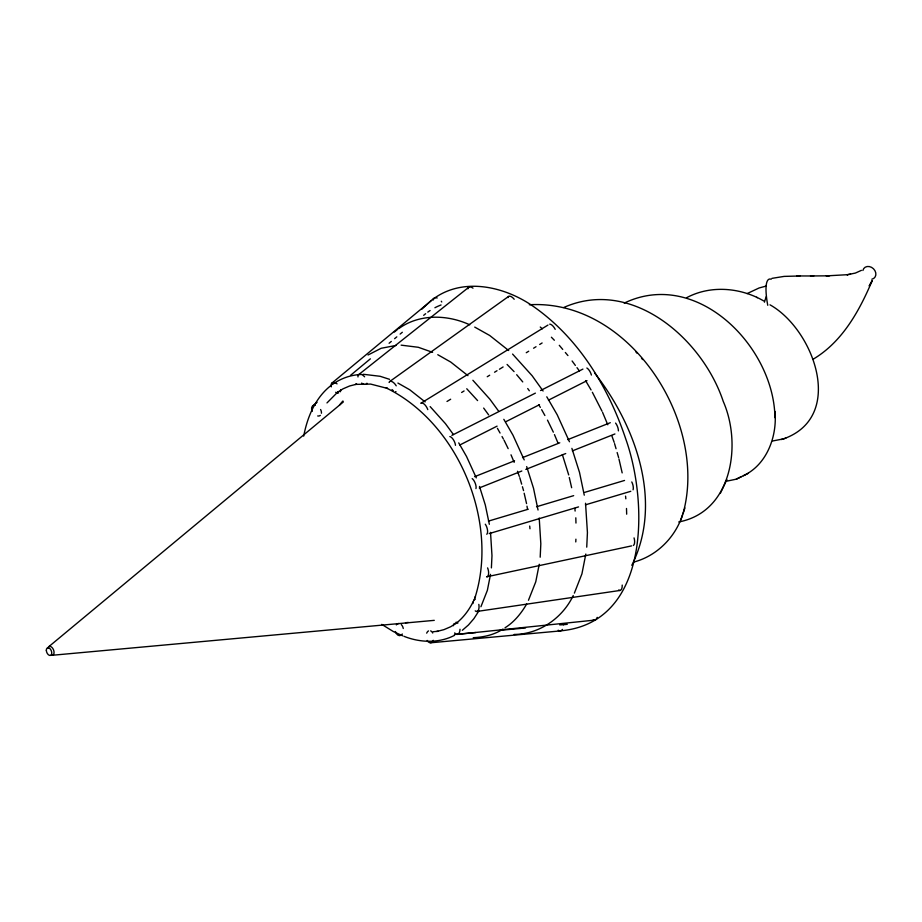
<?xml version="1.0" encoding="UTF-8"?>
<svg xmlns="http://www.w3.org/2000/svg" width="922" height="922" viewBox="0 0 922 922"><rect width="100%" height="100%" fill="white"/><g stroke="black" fill="none" stroke-linecap="round" stroke-linejoin="round"><path stroke-width="1.38" d="M774.941 417.666C774.1 346.591 696.882 268.095 624.217 303.108M774.964 411.431C777.304 436.233 767.035 464.63 743.386 475.729M491.391 567.906L491.979 555.655L490.527 532.386M540.188 557.199L540.822 543.784L539.22 518.037M575.777 541.94L575.904 539.174M586.738 547.149L587.429 532.593L585.539 503.251M490.527 574.36L487.358 590.368L480.927 606.734M539.243 564.264L535.763 581.805L528.467 600.268M585.816 554.053L581.932 573.841L574.383 593.123M683.156 513.151C708.246 421.608 629.576 298.878 529.32 304.756M303.695 436.129C307.349 417.032 315.393 397.52 331.205 385.35M678.753 521.956C732.264 511.894 742.037 444.15 723.251 401.427C702.541 338.835 631.743 277.211 563.711 307.51M633.725 562.063C656.821 556.058 675.48 537.18 682.637 514.591M680.782 520.008L684.931 507.964M573.242 595.52C562.558 618.017 539.324 634.336 514.119 634.451M720.266 493.454L726.893 479.613M631.789 565.313C663.54 501.994 635.477 425.238 594.563 372.926M479.071 610.629L473.908 618.639L468.445 624.989L462.337 630.302M526.692 604.002C521.253 613.303 514.269 622.039 505.026 627.778M871.751 281.429L869.204 286.039L872.235 280.599C859.292 311.025 842.328 342.004 812.87 359.373M326.976 402.926L337.821 392M421.757 309.262L431.392 300.353M394.328 332.047L397.751 329.258M455.722 623.652C464.757 616.783 471.119 607.079 475.464 596.707L474.911 597.905C499.217 521.84 458.361 423.037 386.26 387.955L387.517 388.427L370.656 384.082L355.362 384.393L356.756 384.174L349.622 385.984L342.915 388.877L336.68 392.818M331.932 383.091L434.078 298.313M350.544 375.323L370.379 358.831M389.107 343.261L391.308 341.428M394.616 338.674L396.817 336.841M400.125 334.098L402.326 332.266M48.762 646.702L343.318 401.98M312.65 405.922L317.087 402.326M358.796 374.528L468.745 287.295M389.649 381.57L508.598 296.423M432.867 299.281C462.706 276.831 504.184 286.281 532.789 306.046C578.301 337.498 608.405 387.067 625.704 438.814C648.431 502.548 650.183 623.883 559.331 630.948M398.88 328.543C419.349 313.664 447.47 314.506 469.724 324.798M368.051 354.993L381.155 348.274L396.068 345.439M332.346 384.52C340.552 378.562 350.441 374.966 360.594 374.528M456.863 622.823L450.628 626.776L443.92 629.657L436.798 631.466L438.18 631.247M502.928 629.104C494.18 634.878 483.612 637.229 473.24 637.69M421.135 403.087L547.968 325.074M446.997 401.473L450.662 399.226M461.634 392.472L464.077 390.974M487.242 376.729L489.686 375.219M494.561 372.223L497.004 370.725M499.436 369.226L503.101 366.968M526.266 352.723L528.709 351.224M533.584 348.216L536.028 346.718M539.681 344.471L542.124 342.972M747.154 293.576L759.071 287.987L766.205 286.062M861.425 270.342L855.339 273.085L846.995 274.756L850.533 274.226M686.521 297.771C710.505 284.863 740.631 287.468 763.773 300.975M451.884 435.357L535.382 393.129M540.523 390.536L582.911 369.1M459.836 444.98L497.085 426.137M506.074 421.585L539.474 404.7M548.475 400.148L587.003 380.671M725.522 481.422L736.275 479.175L741.265 476.72M736.275 479.175L748.353 473.297M454.523 635.35C438.895 643.441 420.04 642.726 403.974 636.318M474.657 476.674L514.557 460.793M522.532 457.623L559.769 442.802M567.756 439.633L610.306 422.702M479.267 487.934L521.829 471.004M525.817 469.413L565.716 453.543M572.366 450.893L614.928 433.962M783.804 438.78C845.889 416.444 813.803 329.396 770.008 304.825M772.659 440.97L783.308 438.918M781.245 439.552L785.867 438.146M488.43 521.114L528.294 509.209M536.546 506.743L573.668 495.656M584.663 492.371L624.54 480.454M489.19 533.596L578.555 506.904M585.435 504.841L630.798 491.299M771.933 278.363L784.138 276.393L799.95 275.978L796.827 275.955M486.966 576.757L631.605 545.893M476.755 611.482L620.149 590.437M405.507 622.742L408.354 622.419M457.243 634.394L594.759 620.091M847.491 274.687L826.273 275.885L829.616 275.805M433.179 631.72L436.936 631.374M52.093 655.288L434.274 620.356M454.419 634.486L475.752 632.538M499.931 630.325L521.172 628.389M522.682 628.251L525.528 627.997M430.62 642.784L560.322 630.925M797.415 275.955L813.769 275.978L810.496 275.932M828.313 275.839L811.625 275.955M401.128 345.151L418.3 347.283L432.602 352.331M363.268 374.274L380.129 376.291L389.568 379.334M474.726 327.091L489.697 335.481L508.679 350.51M437.777 354.705L450.72 362.046L467.95 375.657M397.912 383.056L409.725 389.764L425.146 401.923M402.73 635.846L393.268 631.501L381.743 624.367M756.582 297.264L757.365 297.668M540.269 327.033L542.309 328.82M551.391 337.222L554.353 340.253M512.586 354.071L532.155 375.761L543.081 391.009M507.088 364.444L514.073 371.612M472.882 380.267L489.859 399.18L498.583 411.108M466.751 388.75L477.596 400.586M430.148 406.602L445.453 423.659L453.417 434.539M641.551 358.312L642.68 359.568M635.8 351.743L637.206 353.333M559.285 345.312L562.743 349.415M565.336 352.492L567.929 355.569M516.677 374.701L522.751 381.915M572.101 360.975L575.363 365.435M576.988 367.659L579.431 371.001M527.707 388.542L529.343 390.778M483.658 408.077L488.637 414.888M585.551 380.59L591.071 389.948M546.781 396.794L557.222 414.819L569.462 441.753M538.805 404.954L540.361 407.386M503.827 419.326L512.978 435.196L524.215 459.905M458.73 442.883L466.555 456.528L476.305 477.884M592.362 392.265L602.02 411.224M541.652 409.702L544.89 415.488M497.431 428.338L500.058 433.04M502.029 436.555L503.343 438.907M547.484 420.121L553.35 432.164M504 440.082L508.16 448.634M602.596 412.434L607.782 424.777M554.456 434.608L558.098 443.286M511.007 454.811L514.165 462.348M611.943 436.06L614.179 442.353M571.894 448.369L579.512 472.41L584.271 495.172M562.351 454.581L568.701 474.945M526.681 466.613L533.527 488.291L538.033 510.016M517.496 471.28L519.317 476.397M479.498 486.436L485.306 505.002L489.34 524.284M614.548 443.62L616.046 448.714M617.152 452.529L618.639 457.612M519.778 477.688L521.668 484.154M522.428 486.747L523.558 490.631M618.962 459.006L622.177 472.894M569.289 477.504L571.652 487.726M524.157 493.224L526.554 503.596M526.992 506.166L527.419 508.737M625.554 496.128L625.831 498.814M574.855 508.368L575.121 511.065M529.701 526.047L529.977 528.779M626.499 508.471L626.672 514.176M575.812 517.818L575.962 523.062M567.284 624.286A174.869 103.76 67.5 0 1 559.654 624.874M339.48 405.115A123.709 73.403 67.5 0 1 342.926 400.989M467.938 288.793A6.085 3.25 51.6 0 1 473.009 288.148M366.921 383.218A6.085 3.25 51.6 0 1 366.034 384.301M363.902 384.347A6.085 3.25 51.6 0 1 361.655 383.079M357.978 376.948A6.085 3.25 51.6 0 1 359.96 374.182A6.085 3.25 51.6 0 1 364.605 376.798M507.976 297.587A6.085 2.87 54.4 0 1 514.199 299.247M396.022 391.712A6.085 2.87 54.4 0 1 395.538 391.7M393.256 390.628A6.085 2.87 54.4 0 1 392.057 389.557M389.084 382.492A6.085 2.87 54.4 0 1 392.023 381.627A6.085 2.87 54.4 0 1 396.218 385.834M549.731 324.164A6.085 2.57 58.4 0 1 555.205 329.338M420.985 403.202A6.085 2.57 58.4 0 1 424.454 404.366A6.085 2.57 58.4 0 1 427.773 409.622M586.865 368.016A6.085 2.386 63.2 0 1 591.394 375.058M449.844 436.579A6.085 2.386 63.2 0 1 453.359 439.679A6.085 2.386 63.2 0 1 455.468 445.314M615.585 423.083A6.085 2.34 68.3 0 1 618.408 430.862M472.179 478.61A6.085 2.34 68.3 0 1 475.245 483.289A6.085 2.34 68.3 0 1 475.948 488.591M631.789 481.964A6.085 2.432 73.4 0 1 633.068 489.813M485.283 524.215A6.085 2.432 73.4 0 1 487.473 529.931A6.085 2.432 73.4 0 1 486.758 534.253M634.048 537.895A6.085 2.651 78 0 1 633.368 545.467M487.588 567.894A6.085 2.651 78 0 1 488.556 573.991A6.085 2.651 78 0 1 486.586 576.769M622.212 585.078A6.085 2.973 81.6 0 1 618.627 590.011M478.806 604.371A6.085 2.973 81.6 0 1 478.311 610.283A6.085 2.973 81.6 0 1 475.233 610.848M472.917 603.53A6.085 2.973 81.6 0 1 473.124 601.997M474.208 599.865A6.085 2.973 81.6 0 1 475.199 599.404M597.179 617.36A6.085 3.365 84.1 0 1 593.307 619.688M460.009 629.265A6.085 3.365 84.1 0 1 458.165 634.048A6.085 3.365 84.1 0 1 454.696 632.884M453.359 625.761A6.085 3.365 84.1 0 1 454.258 623.445M455.964 622.292A6.085 3.365 84.1 0 1 457.877 623.053M562.432 629.415A6.085 3.769 84.8 0 1 558.19 630.245M563.4 624.355A6.085 3.769 84.8 0 1 563.434 624.793M433.213 640.306A6.085 3.769 84.8 0 1 427.174 640.433M426.702 633.16A6.085 3.769 84.8 0 1 428.511 630.925M430.643 630.879A6.085 3.769 84.8 0 1 432.741 633.022M402.349 634.025A6.085 4.149 83.4 0 1 395.411 631.524M396.333 624.886A6.085 4.149 83.4 0 1 399.007 623.537M401.3 624.609A6.085 4.149 83.4 0 1 403.26 628.504M320.337 415.361A6.085 4.045 51 0 1 317.698 415.96M312.224 411.385A6.085 4.045 51 0 1 315.289 405.323M320.579 409.518A6.085 4.045 51 0 1 321.421 413.229M433.236 300.03A6.085 3.653 50.3 0 1 437.178 297.979M441.292 301.252A6.085 3.653 50.3 0 1 441.753 301.978M338.581 392.945A6.085 3.653 50.3 0 1 335.666 392.276M331.298 386.871A6.085 3.653 50.3 0 1 332.369 382.803A6.085 3.653 50.3 0 1 337.072 383.875M340.633 389.695A6.085 3.653 50.3 0 1 340.287 391.781M862.9 270.492A7.111 5.855 42.7 0 1 873.491 268.775A7.111 5.855 42.7 0 1 871.832 279.228M767.749 305.286A45.927 10.453 72.6 0 1 771.195 279.251M47.84 648.431A4.691 2.778 67.5 0 1 51.217 646.841A4.691 2.778 67.5 0 1 54.052 652.419A4.691 2.778 67.5 0 1 51.24 655.127M764.442 302.197A44.556 18.797 87.4 0 1 766.366 296.481M423.671 315.312A166.018 98.504 67.5 0 1 425.641 313.711M427.785 312.12A166.018 98.504 67.5 0 1 430.101 310.541M434.907 307.741A166.018 98.504 67.5 0 1 441.05 304.975M46.331 650.356A4.068 2.42 67.5 0 0 50.503 655.392A4.068 2.42 67.5 0 0 50.307 649.042A4.068 2.42 67.5 0 0 46.331 650.356"/></g></svg>
